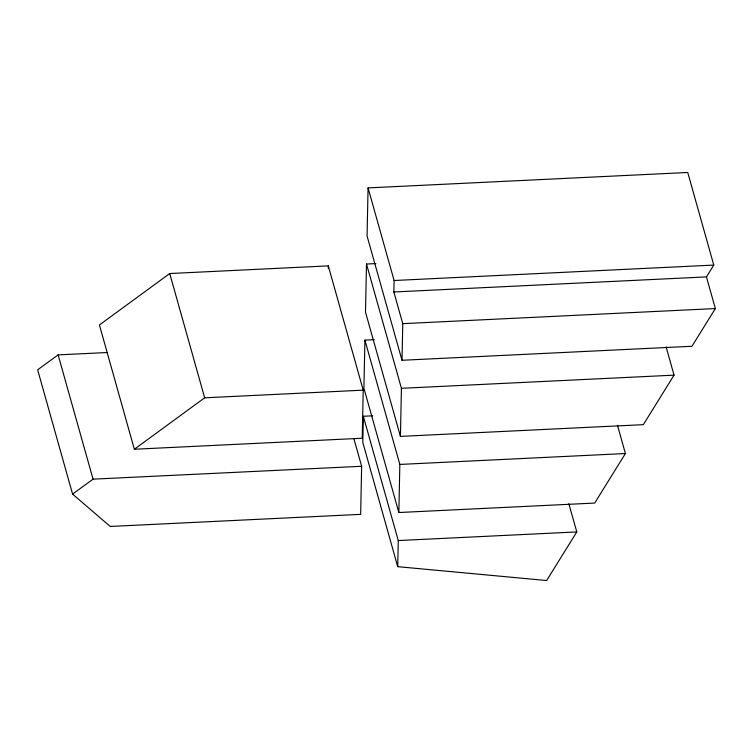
<?xml version="1.0" encoding="UTF-8"?>
<svg xmlns="http://www.w3.org/2000/svg" width="753" height="753" viewBox="0 0 753 753"><rect width="100%" height="100%" fill="white"/><g stroke="black" fill="none" stroke-linecap="round" stroke-linejoin="round"><path stroke-width="1.13" d="M328.242 268.219L328.289 265.875L169.736 273.537L99.415 324.967L134.345 449.249L362.231 438.237L363.228 390.158L328.289 265.875M354.023 439.159L361.647 466.276L360.649 514.365L110.211 526.451L72.58 494.081L37.65 369.808L58.122 354.879L107.387 352.517M372.726 415.816L363.332 416.268L362.795 442.387L397.725 566.67L546.64 580.525L576.789 531.929L568.844 503.682M374.307 339.697L364.913 340.149L363.915 388.237L398.845 512.52L594.701 503.06L625.414 453.532L617.479 425.294M375.888 263.578L366.495 264.03L365.497 312.119L400.427 436.392L643.326 424.664L674.048 375.145L666.113 346.898M368.066 187.911L367.069 236L402.008 360.273L691.96 346.276L715.35 308.561L706.446 276.888L713.778 265.075L687.743 172.475L368.066 187.911L394.101 280.511L393.857 291.985L402.761 323.658L402.008 360.273M397.725 566.67L398.271 540.55L363.332 416.268M398.845 512.52L399.843 464.432L364.913 340.149M400.427 436.392L401.424 388.313L366.495 264.03M134.345 449.249L204.665 397.81L363.228 390.158M72.58 494.081L93.061 479.162L361.647 466.276M394.101 280.511L713.778 265.075M393.857 291.985L706.446 276.888M402.761 323.658L715.35 308.561M401.424 388.313L674.048 375.145M399.843 464.432L625.414 453.532M398.271 540.55L576.789 531.929M169.736 273.537L204.665 397.81M58.122 354.879L93.061 479.162"/></g></svg>
